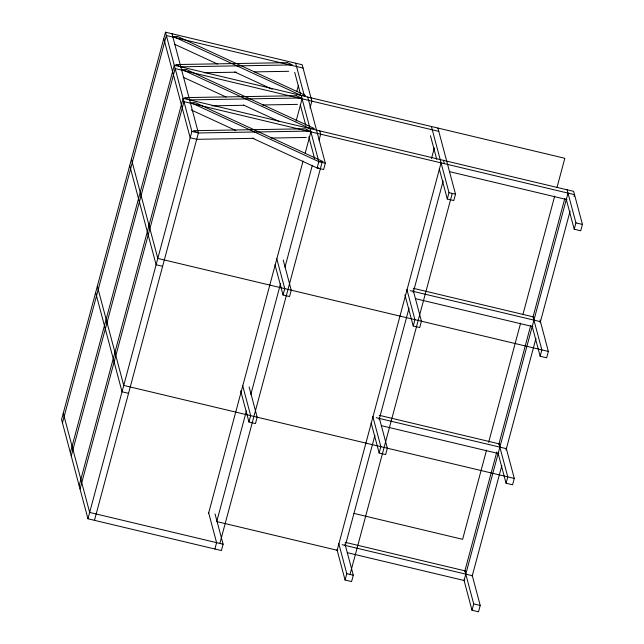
<?xml version="1.0" encoding="UTF-8"?>
<svg xmlns="http://www.w3.org/2000/svg" width="644" height="644" viewBox="0 0 644 644"><rect width="100%" height="100%" fill="white"/><g stroke="black" fill="none" stroke-linecap="round" stroke-linejoin="round"><path stroke-width="0.97" d="M310.038 107.926L311.857 101.132L302.181 64.754L165.492 32.2L61.566 419.574L87.962 518.782L221.399 550.564L223.106 544.212L215.064 513.976M62.444 422.875L166.369 35.509L303.058 68.063M70.365 452.643L174.291 65.269L564.836 158.287L557.028 187.372M71.243 455.952L175.168 68.578L438.789 131.368M79.164 485.713L183.089 98.339L573.635 191.357L582.434 224.426L580.727 230.777L574.223 229.232L566.173 198.996M80.049 489.021L183.967 101.647L574.512 194.665L574.029 196.476M87.962 518.782L191.888 131.408L165.492 32.2M94.475 520.328L198.392 132.962L171.996 33.754M296.812 91.368L298.373 85.539M296.103 121.136L302.092 98.806M208.535 513.421L303.083 161M305.167 153.24L310.891 131.875M246.427 410.896L216.738 521.576L337.81 550.411M250.854 394.394L280.551 283.714M284.978 267.212L312.324 165.275M319.094 140.03L320.656 134.202L319.778 130.893M214.895 549.01L216.593 542.659L208.551 512.423M249.131 386.972L257.181 417.207L255.475 423.559L248.962 422.005L250.669 415.654L242.627 385.418M283.207 259.967L291.249 290.194L289.55 296.546L283.038 295L284.745 288.649L276.695 258.413M301.215 95.497L305.506 95.425L177.752 36.523L173.461 36.603L301.215 95.497L318.812 161.644L317.114 167.987L323.618 169.541L325.325 163.19L307.727 97.051M219.854 543.439L322.064 162.417M431.496 158.545L434.362 147.87M337.158 550.258L441.076 162.884M345.224 545.983L374.921 435.304M379.083 419.767L409.037 308.122M413.207 292.585L443.161 180.94M344.991 544.035L353.29 575.221L351.584 581.572L345.071 580.019L346.778 573.667L338.736 543.431M379.316 417.98L387.358 448.208L385.659 454.559L379.147 453.014L380.854 446.662L372.804 416.426M413.134 290.025L421.434 321.203L419.727 327.555L413.223 326.001L414.921 319.657L406.879 289.422M437.904 128.059L455.509 194.198L453.803 200.55L447.29 198.996L448.997 192.645L431.399 126.506M350.03 574.44L452.249 193.425M486.542 450.116L462.617 539.31L353.967 513.429M488.627 442.356L520.618 323.111M522.96 314.385L554.693 196.098M464.767 571.357L496.806 451.943M498.883 444.175L530.664 325.727M533.007 316.993L564.78 198.545M464.083 580.486L568.008 193.111M472.157 576.211L501.845 465.531M506.015 450.003L535.969 338.35M540.131 322.821L570.085 211.168M472.173 575.213L480.215 605.449L478.508 611.8L472.004 610.246L473.702 603.903L464.904 570.826M506.24 448.208L514.29 478.444L512.584 484.795L506.071 483.241L507.778 476.89L498.979 443.821M540.002 320.02L548.358 351.439L546.659 357.782L540.147 356.237L541.854 349.885L533.055 316.816M574.223 229.232L575.921 222.88L567.123 189.811M204.22 72.74L236.388 72.2M254.485 71.886L288.665 71.307M212.021 105.833L244.189 105.286M262.277 104.972L297.464 104.376M198.392 132.962L309.973 131.062L305.063 128.8L193.482 130.692L198.392 132.962L191.888 131.408M253.986 138.339L196.694 139.313L190.181 137.76L163.785 38.551M271.076 138.049L306.262 137.446M318.812 161.644L323.103 161.572L195.349 102.67L191.059 102.742L318.812 161.644L325.325 163.19M318.828 167.963L317.114 167.987L252.319 138.122M449.48 171.642L566.937 199.616M448.997 192.645L455.509 194.198M575.921 222.88L582.434 224.426M413.295 288.295L533.691 316.969M410.26 290.669L540.445 321.67M415.404 298.647L532.862 326.621M548.358 351.439L157.812 258.413L131.416 159.205M162.618 266.318L156.114 264.764L129.71 165.556M379.219 415.3L499.615 443.974M376.185 417.674L506.369 448.683M381.337 425.652L498.794 453.634M514.29 478.444L123.745 385.426L97.341 286.218M128.542 393.323L122.038 391.777L95.642 292.561M345.152 542.304L465.54 570.978M342.117 544.679L472.294 575.688M347.261 552.665L464.718 580.638M223.106 544.212L89.669 512.431L63.273 413.223M346.778 573.667L353.29 575.221M473.702 603.903L480.215 605.449M174.492 44.211L217.382 63.989M234.722 71.983L272.138 89.226M183.29 77.28L226.181 97.059M243.521 105.053L279.11 121.458M191.179 109.931L235.889 130.547M532.105 326.001L540.147 356.237M443.45 160.356L444.328 163.657M430.45 135.691L436.737 159.31M439.248 168.76L447.29 198.996M498.029 453.006L506.071 483.241M404.923 294.823L413.223 326.001M463.954 580.011L472.004 610.246M295.668 63.209L304.467 96.278M294.719 72.394L300.507 94.121M300.265 104.682L305.795 125.475M308.814 136.81L314.594 158.545M371.105 422.778L379.147 453.014M274.996 264.764L283.038 295M337.029 549.783L345.071 580.019M240.671 390.828L248.962 422.005M287.466 62.661L175.884 64.553L180.795 66.823L292.376 64.923L287.466 62.661M186.551 69.6L182.26 69.673L310.014 128.575L314.304 128.494L186.551 69.6M296.264 95.731L184.683 97.622L189.594 99.892L301.175 97.993L296.264 95.731"/></g></svg>
